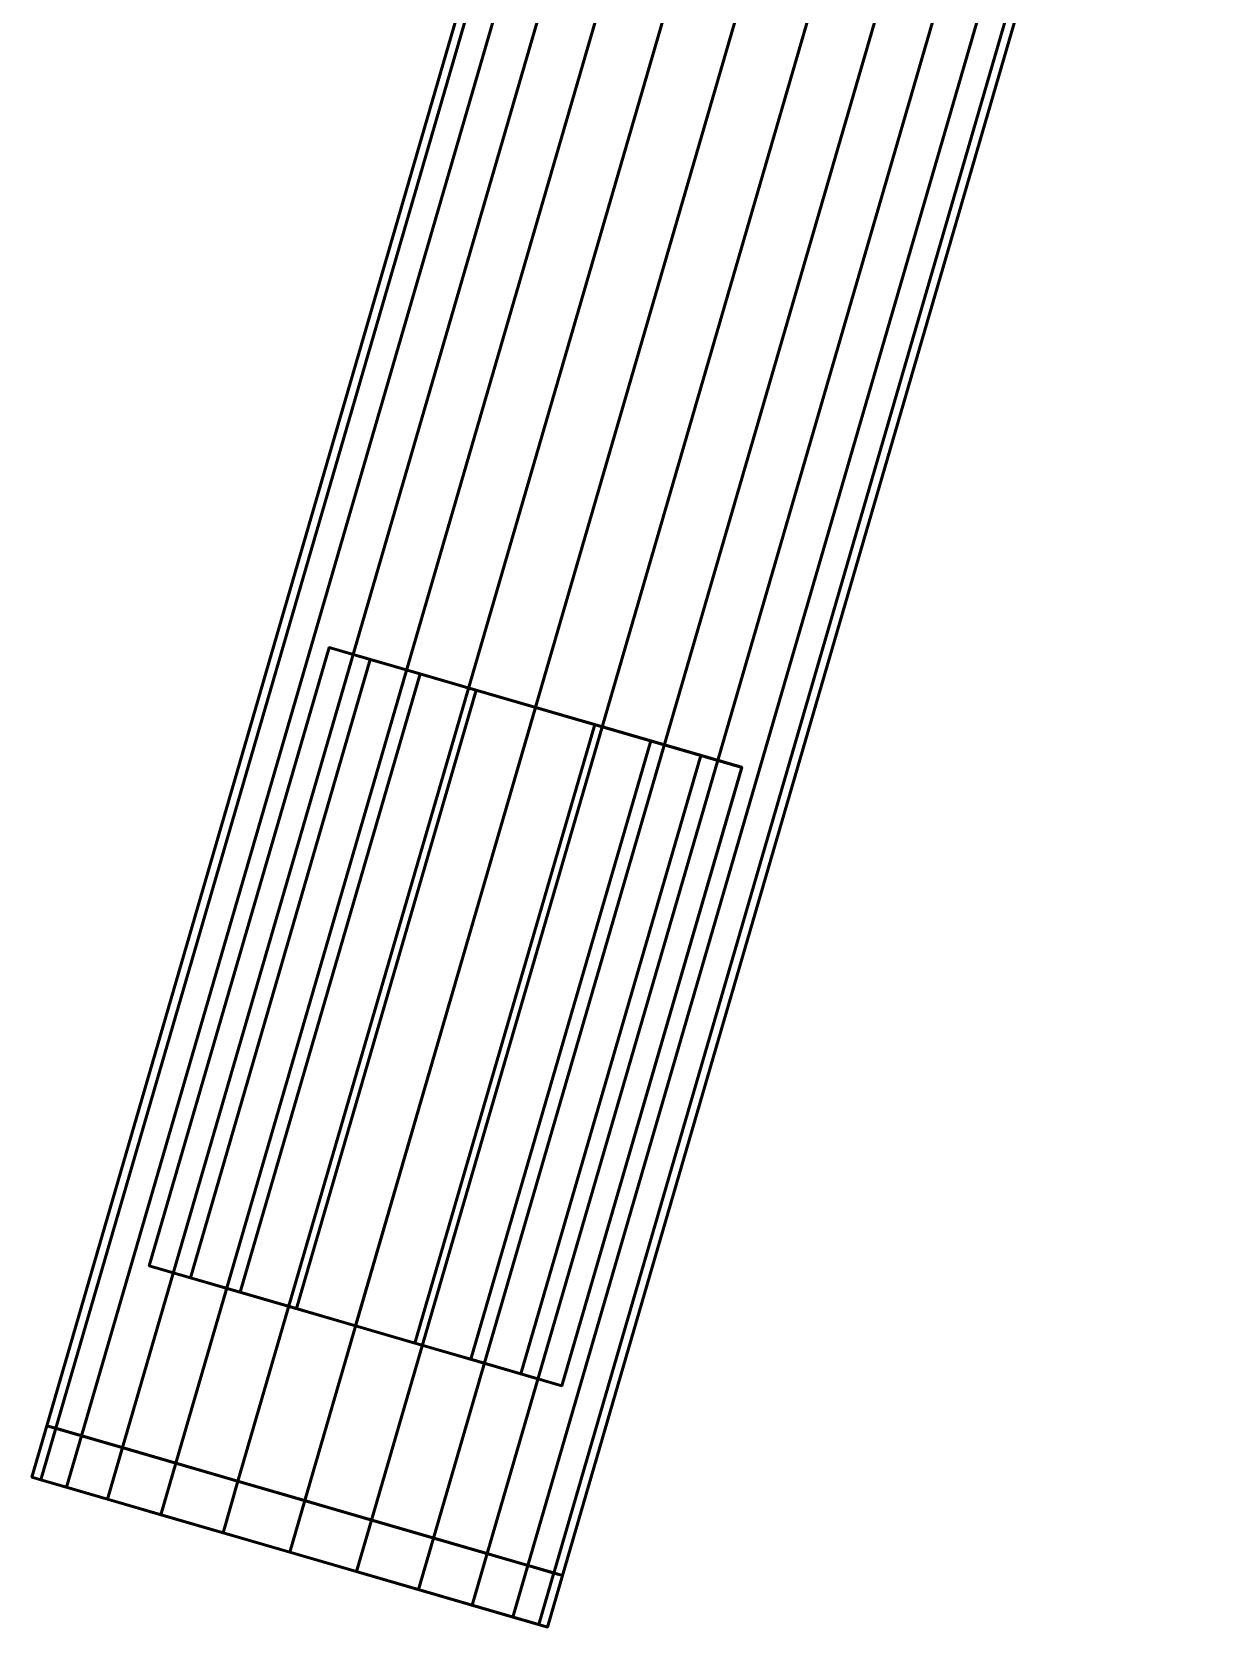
# Model space of a CAD drawing. Header units: inches. Extents: x -1654 to 1344, y -1538 to 36.
# Drawn here: x 1090.93 to 1112.82, y -1191.31 to -1161.58 of the extents above; entities that cross this region are included whole.
import ezdxf

# ---------------------------------------------------------------- set-up
doc = ezdxf.new("R2010")
doc.units = ezdxf.units.IN
doc.header["$MEASUREMENT"] = 0
doc.linetypes.add('Center', pattern=[1.25, 0.25, -0.1875, 0.625, -0.1875])
for name, color, linetype, lineweight in [('M-HVAC-CDFF', 3, 'Continuous', 30), ('M-HVAC-CDFF-SA', 3, 'Continuous', 30), ('M-HVAC-DUCT', 1, 'Center', 30), ('M-HVAC-DUCT-SA', 1, 'Continuous', 50)]:
    doc.layers.add(name, color=color, linetype=linetype, lineweight=lineweight)

# ---------------------------------------------------------------- blocks, each defined once
blk = doc.blocks.new('Face Thin Mount Return Diffuser - Non-Hosted - 12x8 Face-950995-_3D_')
at = {"layer": 'M-HVAC-CDFF'}
mesh = blk.add_polyface(dxfattribs=at)
corners = [(6, -4, 1), (6, 4, 1), (-6, 4, 1), (-6, -4, 1)]
mesh.append_faces([[corners[k] for k in face] for face in [(3, 0, 1, 2)]])
mesh = blk.add_polyface(dxfattribs=at)
corners = [(6, -4), (-6, -4), (-6, 4), (6, 4)]
mesh.append_faces([[corners[k] for k in face] for face in [(2, 3, 0, 1)]])
mesh = blk.add_polyface(dxfattribs=at)
corners = [(-6, -4), (-6, -4, 1), (-6, 4, 1), (-6, 4)]
mesh.append_faces([[corners[k] for k in face] for face in [(3, 0, 1, 2)]])
mesh = blk.add_polyface(dxfattribs=at)
corners = [(-6, 4), (-6, 4, 1), (6, 4, 1), (6, 4)]
mesh.append_faces([[corners[k] for k in face] for face in [(3, 0, 1, 2)]])
mesh = blk.add_polyface(dxfattribs=at)
corners = [(6, 4), (6, 4, 1), (6, -4, 1), (6, -4)]
mesh.append_faces([[corners[k] for k in face] for face in [(3, 0, 1, 2)]])
mesh = blk.add_polyface(dxfattribs=at)
corners = [(6, -4), (6, -4, 1), (-6, -4, 1), (-6, -4)]
mesh.append_faces([[corners[k] for k in face] for face in [(3, 0, 1, 2)]])
blk = doc.blocks.new('Round Endcap - Standard-912517-_3D_')
at = {"layer": 'M-HVAC-DUCT', "color": 8, "linetype": 'Continuous', "lineweight": 50}
mesh = blk.add_polyface(dxfattribs=at)
corners = [(0, 0, 5), (0, 1.294, 4.83), (0, 2.5, 4.33), (0, 3.536, 3.536), (0, 4.33, 2.5), (0, 4.83, 1.294), (0, 5), (0, 4.83, -1.294), (0, 4.33, -2.5), (0, 3.536, -3.536), (0, 2.5, -4.33), (0, 1.294, -4.83), (0, 0, -5), (0, -1.294, -4.83), (0, -2.5, -4.33), (0, -3.536, -3.536), (0, -4.33, -2.5), (0, -4.83, -1.294), (0, -5), (0, -4.83, 1.294), (0, -4.33, 2.5), (0, -3.536, 3.536), (0, -2.5, 4.33), (0, -1.294, 4.83)]
mesh.append_faces([[corners[k] for k in face] for face in [(5, 10, 11, 4)]], dxfattribs={"vtx0": -1, "vtx2": -1, "color": 8})
mesh.append_faces([[corners[k] for k in face] for face in [(5, 8, 9, 10), (11, 19, 20, 21), (11, 21, 22, 23)]], dxfattribs={"vtx0": -1, "vtx3": -1, "color": 8})
mesh.append_faces([[corners[k] for k in face] for face in [(12, 13, 11), (7, 8, 5, 6)]], dxfattribs={"vtx1": -1, "color": 8})
mesh.append_faces([[corners[k] for k in face] for face in [(14, 15, 18, 13), (2, 3, 23, 1)]], dxfattribs={"vtx1": -1, "vtx2": -1, "color": 8})
mesh.append_faces([[corners[k] for k in face] for face in [(18, 19, 11, 13), (3, 4, 11, 23)]], dxfattribs={"vtx1": -1, "vtx2": -1, "vtx3": -1, "color": 8})
mesh.append_faces([[corners[k] for k in face] for face in [(16, 17, 18, 15), (23, 0, 1)]], dxfattribs={"vtx2": -1, "color": 8})
mesh = blk.add_polyface(dxfattribs=at)
corners = [(0, 5), (0, 4.83, 1.294), (0, 4.33, 2.5), (0, 3.536, 3.536), (0, 2.5, 4.33), (0, 1.294, 4.83), (0, 0, 5), (1, 0, 5), (1, 1.294, 4.83), (1, 2.5, 4.33), (1, 3.536, 3.536), (1, 4.33, 2.5), (1, 4.83, 1.294), (1, 5)]
mesh.append_faces([[corners[k] for k in face] for face in [(1, 12, 13, 0)]], dxfattribs={"vtx0": -1, "color": 8})
mesh.append_faces([[corners[k] for k in face] for face in [(5, 8, 9, 4), (10, 3, 4, 9), (2, 11, 12, 1), (11, 2, 3, 10)]], dxfattribs={"vtx0": -1, "vtx2": -1, "color": 8})
mesh.append_faces([[corners[k] for k in face] for face in [(6, 7, 8, 5)]], dxfattribs={"vtx2": -1, "color": 8})
mesh = blk.add_polyface(dxfattribs=at)
corners = [(0, 0, -5), (0, 1.294, -4.83), (0, 2.5, -4.33), (0, 3.536, -3.536), (0, 4.33, -2.5), (0, 4.83, -1.294), (0, 5), (1, 5), (1, 4.83, -1.294), (1, 4.33, -2.5), (1, 3.536, -3.536), (1, 2.5, -4.33), (1, 1.294, -4.83), (1, 0, -5)]
mesh.append_faces([[corners[k] for k in face] for face in [(5, 8, 9, 4), (10, 3, 4, 9), (11, 2, 3, 10)]], dxfattribs={"vtx0": -1, "vtx2": -1, "color": 8})
mesh.append_faces([[corners[k] for k in face] for face in [(11, 12, 1, 2)]], dxfattribs={"vtx1": -1, "vtx3": -1, "color": 8})
mesh.append_faces([[corners[k] for k in face] for face in [(6, 7, 8, 5)]], dxfattribs={"vtx2": -1, "color": 8})
mesh.append_faces([[corners[k] for k in face] for face in [(12, 13, 0, 1)]], dxfattribs={"vtx3": -1, "color": 8})
mesh = blk.add_polyface(dxfattribs=at)
corners = [(1, 0, 5), (1, -1.294, 4.83), (1, -2.5, 4.33), (1, -3.536, 3.536), (1, -4.33, 2.5), (1, -4.83, 1.294), (1, -5), (1, -4.83, -1.294), (1, -4.33, -2.5), (1, -3.536, -3.536), (1, -2.5, -4.33), (1, -1.294, -4.83), (1, 0, -5), (1, 1.294, -4.83), (1, 2.5, -4.33), (1, 3.536, -3.536), (1, 4.33, -2.5), (1, 4.83, -1.294), (1, 5), (1, 4.83, 1.294), (1, 4.33, 2.5), (1, 3.536, 3.536), (1, 2.5, 4.33), (1, 1.294, 4.83)]
mesh.append_faces([[corners[k] for k in face] for face in [(12, 10, 11), (7, 5, 6), (0, 22, 23)]], dxfattribs={"vtx0": -1, "color": 8})
mesh.append_faces([[corners[k] for k in face] for face in [(19, 12, 18)]], dxfattribs={"vtx0": -1, "vtx1": -1, "color": 8})
mesh.append_faces([[corners[k] for k in face] for face in [(12, 5, 9, 10), (0, 12, 19, 20)]], dxfattribs={"vtx0": -1, "vtx1": -1, "vtx3": -1, "color": 8})
mesh.append_faces([[corners[k] for k in face] for face in [(18, 12, 13, 14)]], dxfattribs={"vtx0": -1, "vtx3": -1, "color": 8})
mesh.append_faces([[corners[k] for k in face] for face in [(17, 18, 16)]], dxfattribs={"vtx1": -1, "color": 8})
mesh.append_faces([[corners[k] for k in face] for face in [(15, 16, 18, 14), (8, 9, 5, 7), (21, 22, 0, 20), (4, 5, 12, 3), (2, 3, 12, 1), (0, 1, 12)]], dxfattribs={"vtx1": -1, "vtx2": -1, "color": 8})
mesh = blk.add_polyface(dxfattribs=at)
corners = [(0, -5), (0, -4.83, -1.294), (0, -4.33, -2.5), (0, -3.536, -3.536), (0, -2.5, -4.33), (0, -1.294, -4.83), (0, 0, -5), (1, 0, -5), (1, -1.294, -4.83), (1, -2.5, -4.33), (1, -3.536, -3.536), (1, -4.33, -2.5), (1, -4.83, -1.294), (1, -5)]
mesh.append_faces([[corners[k] for k in face] for face in [(1, 12, 13, 0)]], dxfattribs={"vtx0": -1, "color": 8})
mesh.append_faces([[corners[k] for k in face] for face in [(5, 8, 9, 4), (10, 3, 4, 9), (2, 11, 12, 1), (11, 2, 3, 10)]], dxfattribs={"vtx0": -1, "vtx2": -1, "color": 8})
mesh.append_faces([[corners[k] for k in face] for face in [(6, 7, 8, 5)]], dxfattribs={"vtx2": -1, "color": 8})
mesh = blk.add_polyface(dxfattribs=at)
corners = [(0, 0, 5), (0, -1.294, 4.83), (0, -2.5, 4.33), (0, -3.536, 3.536), (0, -4.33, 2.5), (0, -4.83, 1.294), (0, -5), (1, -5), (1, -4.83, 1.294), (1, -4.33, 2.5), (1, -3.536, 3.536), (1, -2.5, 4.33), (1, -1.294, 4.83), (1, 0, 5)]
mesh.append_faces([[corners[k] for k in face] for face in [(1, 12, 13, 0)]], dxfattribs={"vtx0": -1, "color": 8})
mesh.append_faces([[corners[k] for k in face] for face in [(5, 8, 9, 4), (10, 3, 4, 9), (2, 11, 12, 1), (11, 2, 3, 10)]], dxfattribs={"vtx0": -1, "vtx2": -1, "color": 8})
mesh.append_faces([[corners[k] for k in face] for face in [(6, 7, 8, 5)]], dxfattribs={"vtx2": -1, "color": 8})
blk = doc.blocks.new('Rectangular Takeoff - Standard-918029-_3D_')
at = {"layer": 'M-HVAC-DUCT', "color": 8, "linetype": 'Continuous', "lineweight": 50}
mesh = blk.add_polyface(dxfattribs=at)
corners = [(-2.24, 6, 4), (-2.24, 6, -4), (-2.24, -6, -4), (-2.24, -6, 4)]
mesh.append_faces([[corners[k] for k in face] for face in [(0, 1, 2, 3)]], dxfattribs={"color": 8})
mesh = blk.add_polyface(dxfattribs=at)
corners = [(-2.24, 6, -4), (-2.24, 6, 4), (4, 6, 4), (4, 6, -4)]
mesh.append_faces([[corners[k] for k in face] for face in [(3, 0, 1, 2)]], dxfattribs={"color": 8})
mesh = blk.add_polyface(dxfattribs=at)
corners = [(-2.24, -6, -4), (-2.24, 6, -4), (4, 6, -4), (4, -6, -4)]
mesh.append_faces([[corners[k] for k in face] for face in [(0, 1, 2, 3)]], dxfattribs={"color": 8})
mesh = blk.add_polyface(dxfattribs=at)
corners = [(4, 6, 4), (-2.24, 6, 4), (-2.24, -6, 4), (4, -6, 4)]
mesh.append_faces([[corners[k] for k in face] for face in [(0, 1, 2, 3)]], dxfattribs={"color": 8})
mesh = blk.add_polyface(dxfattribs=at)
corners = [(4, 6, 4), (4, -6, 4), (4, -6, -4), (4, 6, -4)]
mesh.append_faces([[corners[k] for k in face] for face in [(2, 3, 0, 1)]], dxfattribs={"color": 8})
mesh = blk.add_polyface(dxfattribs=at)
corners = [(-2.24, -6, 4), (-2.24, -6, -4), (4, -6, -4), (4, -6, 4)]
mesh.append_faces([[corners[k] for k in face] for face in [(0, 1, 2, 3)]], dxfattribs={"color": 8})

msp = doc.modelspace()

# ---------------------------------------------------------------- linework, layer by layer
at = {"layer": 'M-HVAC-DUCT', "color": 5}
for p, q in [((1108.019, -1147.659, 1332), (1096.015, -1188.949, 1332)), ((1108.019, -1147.659, 1332), (1096.015, -1188.949, 1332)), ((1096.015, -1188.949, 1332), (1095.736, -1189.91, 1332))]:
    msp.add_line(p, q, dxfattribs=at)

# ---------------------------------------------------------------- block references
at = {"layer": 'M-HVAC-CDFF-SA', "rotation": 253.7901312840829}
msp.add_blockref('Face Thin Mount Return Diffuser - Non-Hosted - 12x8 Face-950995-_3D_', (1098.637, -1179.93, 1322), dxfattribs=at)
at = {"layer": 'M-HVAC-DUCT-SA', "color": 8, "extrusion": (-0.960246, 0.279157, 0), "rotation": 270}
msp.add_blockref('Rectangular Takeoff - Standard-918029-_3D_', (826.331, 1327, -1384.347), dxfattribs=at)
at = {"layer": 'M-HVAC-DUCT-SA', "color": 8, "rotation": 253.7901312840834}
msp.add_blockref('Round Endcap - Standard-912517-_3D_', (1096.015, -1188.949, 1332), dxfattribs=at)

# ---------------------------------------------------------------- meshes
at = {"layer": 'M-HVAC-DUCT-SA', "color": 8}
mesh = msp.add_polyface(dxfattribs=at)
corners = [(1108.019, -1147.659, 1337), (1106.776, -1147.298, 1336.83), (1105.618, -1146.961, 1336.33), (1104.624, -1146.672, 1335.536), (1103.861, -1146.45, 1334.5), (1103.381, -1146.311, 1333.294), (1103.218, -1146.263, 1332), (1091.214, -1187.554, 1332), (1091.377, -1187.601, 1333.294), (1091.857, -1187.741, 1334.5), (1092.62, -1187.962, 1335.536), (1093.614, -1188.252, 1336.33), (1094.772, -1188.588, 1336.83), (1096.015, -1188.949, 1337)]
mesh.append_faces([[corners[k] for k in face] for face in [(8, 9, 4, 5), (3, 4, 9, 10), (11, 12, 1, 2), (2, 3, 10, 11)]], dxfattribs={"vtx1": -1, "vtx3": -1, "color": 8})
mesh.append_faces([[corners[k] for k in face] for face in [(6, 7, 8, 5)]], dxfattribs={"vtx2": -1, "color": 8})
mesh.append_faces([[corners[k] for k in face] for face in [(12, 13, 0, 1)]], dxfattribs={"vtx3": -1, "color": 8})
mesh = msp.add_polyface(dxfattribs=at)
corners = [(1103.218, -1146.263, 1332), (1103.381, -1146.311, 1330.706), (1103.861, -1146.45, 1329.5), (1104.624, -1146.672, 1328.464), (1105.618, -1146.961, 1327.67), (1106.776, -1147.298, 1327.17), (1108.019, -1147.659, 1327), (1096.015, -1188.949, 1327), (1094.772, -1188.588, 1327.17), (1093.614, -1188.252, 1327.67), (1092.62, -1187.962, 1328.464), (1091.857, -1187.741, 1329.5), (1091.377, -1187.601, 1330.706), (1091.214, -1187.554, 1332)]
mesh.append_faces([[corners[k] for k in face] for face in [(7, 8, 5, 6)]], dxfattribs={"vtx1": -1, "color": 8})
mesh.append_faces([[corners[k] for k in face] for face in [(8, 9, 4, 5), (3, 4, 9, 10), (11, 12, 1, 2), (2, 3, 10, 11)]], dxfattribs={"vtx1": -1, "vtx3": -1, "color": 8})
mesh.append_faces([[corners[k] for k in face] for face in [(12, 13, 0, 1)]], dxfattribs={"vtx3": -1, "color": 8})
mesh = msp.add_polyface(dxfattribs=at)
corners = [(1112.82, -1149.055, 1332), (1112.656, -1149.007, 1333.294), (1112.177, -1148.868, 1334.5), (1111.414, -1148.646, 1335.536), (1110.419, -1148.357, 1336.33), (1109.261, -1148.02, 1336.83), (1108.019, -1147.659, 1337), (1096.015, -1188.949, 1337), (1097.258, -1189.311, 1336.83), (1098.416, -1189.647, 1336.33), (1099.41, -1189.936, 1335.536), (1100.173, -1190.158, 1334.5), (1100.653, -1190.298, 1333.294), (1100.816, -1190.345, 1332)]
mesh.append_faces([[corners[k] for k in face] for face in [(7, 8, 5, 6)]], dxfattribs={"vtx1": -1, "color": 8})
mesh.append_faces([[corners[k] for k in face] for face in [(8, 9, 4, 5), (3, 4, 9, 10), (11, 12, 1, 2), (2, 3, 10, 11)]], dxfattribs={"vtx1": -1, "vtx3": -1, "color": 8})
mesh.append_faces([[corners[k] for k in face] for face in [(12, 13, 0, 1)]], dxfattribs={"vtx3": -1, "color": 8})
mesh = msp.add_polyface(dxfattribs=at)
corners = [(1108.019, -1147.659, 1327), (1109.261, -1148.02, 1327.17), (1110.419, -1148.357, 1327.67), (1111.414, -1148.646, 1328.464), (1112.177, -1148.868, 1329.5), (1112.656, -1149.007, 1330.706), (1112.82, -1149.055, 1332), (1100.816, -1190.345, 1332), (1100.653, -1190.298, 1330.706), (1100.173, -1190.158, 1329.5), (1099.41, -1189.936, 1328.464), (1098.416, -1189.647, 1327.67), (1097.258, -1189.311, 1327.17), (1096.015, -1188.949, 1327)]
mesh.append_faces([[corners[k] for k in face] for face in [(7, 8, 5, 6)]], dxfattribs={"vtx1": -1, "color": 8})
mesh.append_faces([[corners[k] for k in face] for face in [(8, 9, 4, 5), (3, 4, 9, 10), (11, 12, 1, 2), (2, 3, 10, 11)]], dxfattribs={"vtx1": -1, "vtx3": -1, "color": 8})
mesh.append_faces([[corners[k] for k in face] for face in [(12, 13, 0, 1)]], dxfattribs={"vtx3": -1, "color": 8})
mesh = msp.add_polyface(dxfattribs=at)
corners = [(1093.121, -1184.575, 1329.24), (1100.803, -1186.808, 1329.24), (1104.153, -1175.285, 1329.24), (1096.471, -1173.052, 1329.24)]
mesh.append_faces([[corners[k] for k in face] for face in [(0, 1, 2, 3)]], dxfattribs={"color": 8})
mesh = msp.add_polyface(dxfattribs=at)
corners = [(1093.121, -1184.575, 1329.24), (1096.471, -1173.052, 1329.24), (1096.471, -1173.052, 1329), (1093.121, -1184.575, 1329)]
mesh.append_faces([[corners[k] for k in face] for face in [(3, 0, 1, 2)]], dxfattribs={"color": 8})
mesh = msp.add_polyface(dxfattribs=at)
corners = [(1100.312, -1174.168, 1327), (1096.962, -1185.691, 1327), (1095.859, -1185.371, 1327.134), (1094.815, -1185.067, 1327.528), (1093.886, -1184.797, 1328.161), (1093.121, -1184.575, 1329), (1096.471, -1173.052, 1329), (1097.236, -1173.274, 1328.161), (1098.165, -1173.544, 1327.528), (1099.209, -1173.848, 1327.134)]
mesh.append_faces([[corners[k] for k in face] for face in [(1, 2, 9, 0)]], dxfattribs={"vtx1": -1, "color": 8})
mesh.append_faces([[corners[k] for k in face] for face in [(8, 9, 2, 3), (3, 4, 7, 8)]], dxfattribs={"vtx1": -1, "vtx3": -1, "color": 8})
mesh.append_faces([[corners[k] for k in face] for face in [(4, 5, 6, 7)]], dxfattribs={"vtx3": -1, "color": 8})
mesh = msp.add_polyface(dxfattribs=at)
corners = [(1096.471, -1173.052, 1329.24), (1104.153, -1175.285, 1329.24), (1104.153, -1175.285, 1329), (1103.389, -1175.063, 1328.161), (1102.459, -1174.792, 1327.528), (1101.415, -1174.489, 1327.134), (1100.312, -1174.168, 1327), (1099.209, -1173.848, 1327.134), (1098.165, -1173.544, 1327.528), (1097.236, -1173.274, 1328.161), (1096.471, -1173.052, 1329)]
mesh.append_faces([[corners[k] for k in face] for face in [(6, 0, 1, 5), (1, 4, 5)]], dxfattribs={"vtx0": -1, "vtx2": -1, "color": 8})
mesh.append_faces([[corners[k] for k in face] for face in [(0, 6, 7, 8)]], dxfattribs={"vtx0": -1, "vtx3": -1, "color": 8})
mesh.append_faces([[corners[k] for k in face] for face in [(9, 10, 0, 8)]], dxfattribs={"vtx2": -1, "color": 8})
mesh.append_faces([[corners[k] for k in face] for face in [(1, 2, 3, 4)]], dxfattribs={"vtx3": -1, "color": 8})
mesh = msp.add_polyface(dxfattribs=at)
corners = [(1096.962, -1185.691, 1327), (1100.312, -1174.168, 1327), (1101.415, -1174.489, 1327.134), (1102.459, -1174.792, 1327.528), (1103.389, -1175.063, 1328.161), (1104.153, -1175.285, 1329), (1100.803, -1186.808, 1329), (1100.039, -1186.586, 1328.161), (1099.109, -1186.315, 1327.528), (1098.065, -1186.012, 1327.134)]
mesh.append_faces([[corners[k] for k in face] for face in [(6, 7, 4, 5)]], dxfattribs={"vtx1": -1, "color": 8})
mesh.append_faces([[corners[k] for k in face] for face in [(3, 4, 7, 8), (8, 9, 2, 3)]], dxfattribs={"vtx1": -1, "vtx3": -1, "color": 8})
mesh.append_faces([[corners[k] for k in face] for face in [(9, 0, 1, 2)]], dxfattribs={"vtx3": -1, "color": 8})
mesh = msp.add_polyface(dxfattribs=at)
corners = [(1104.153, -1175.285, 1329.24), (1100.803, -1186.808, 1329.24), (1100.803, -1186.808, 1329), (1104.153, -1175.285, 1329)]
mesh.append_faces([[corners[k] for k in face] for face in [(3, 0, 1, 2)]], dxfattribs={"color": 8})
mesh = msp.add_polyface(dxfattribs=at)
corners = [(1100.803, -1186.808, 1329.24), (1093.121, -1184.575, 1329.24), (1093.121, -1184.575, 1329), (1093.886, -1184.797, 1328.161), (1094.815, -1185.067, 1327.528), (1095.859, -1185.371, 1327.134), (1096.962, -1185.691, 1327), (1098.065, -1186.012, 1327.134), (1099.109, -1186.315, 1327.528), (1100.039, -1186.586, 1328.161), (1100.803, -1186.808, 1329)]
mesh.append_faces([[corners[k] for k in face] for face in [(6, 0, 1, 5)]], dxfattribs={"vtx0": -1, "vtx2": -1, "color": 8})
mesh.append_faces([[corners[k] for k in face] for face in [(4, 5, 1), (7, 8, 0, 6)]], dxfattribs={"vtx1": -1, "vtx2": -1, "color": 8})
mesh.append_faces([[corners[k] for k in face] for face in [(9, 10, 0, 8)]], dxfattribs={"vtx2": -1, "color": 8})
mesh.append_faces([[corners[k] for k in face] for face in [(1, 2, 3, 4)]], dxfattribs={"vtx3": -1, "color": 8})
mesh = msp.add_polyface(dxfattribs=at)
corners = [(1091.214, -1187.554, 1332), (1091.377, -1187.601, 1330.706), (1091.857, -1187.741, 1329.5), (1092.62, -1187.962, 1328.464), (1093.614, -1188.252, 1327.67), (1094.772, -1188.588, 1327.17), (1096.015, -1188.949, 1327), (1097.258, -1189.311, 1327.17), (1098.416, -1189.647, 1327.67), (1099.41, -1189.936, 1328.464), (1100.173, -1190.158, 1329.5), (1100.653, -1190.298, 1330.706), (1100.816, -1190.345, 1332), (1100.653, -1190.298, 1333.294), (1100.173, -1190.158, 1334.5), (1099.41, -1189.936, 1335.536), (1098.416, -1189.647, 1336.33), (1097.258, -1189.311, 1336.83), (1096.015, -1188.949, 1337), (1094.772, -1188.588, 1336.83), (1093.614, -1188.252, 1336.33), (1092.62, -1187.962, 1335.536), (1091.857, -1187.741, 1334.5), (1091.377, -1187.601, 1333.294)]
mesh.append_faces([[corners[k] for k in face] for face in [(2, 14, 22, 23), (14, 2, 10, 11)]], dxfattribs={"vtx0": -1, "vtx1": -1, "vtx3": -1, "color": 8})
mesh.append_faces([[corners[k] for k in face] for face in [(17, 19, 20, 16), (8, 4, 5)]], dxfattribs={"vtx0": -1, "vtx2": -1, "color": 8})
mesh.append_faces([[corners[k] for k in face] for face in [(13, 14, 11, 12)]], dxfattribs={"vtx1": -1, "color": 8})
mesh.append_faces([[corners[k] for k in face] for face in [(17, 18, 19)]], dxfattribs={"vtx2": -1, "color": 8})
mesh.append_faces([[corners[k] for k in face] for face in [(20, 21, 22, 16), (14, 15, 16, 22), (2, 3, 4, 8), (8, 9, 10, 2)]], dxfattribs={"vtx2": -1, "vtx3": -1, "color": 8})
mesh.append_faces([[corners[k] for k in face] for face in [(23, 0, 1, 2), (5, 6, 7, 8)]], dxfattribs={"vtx3": -1, "color": 8})

doc.saveas('drawing.dxf')
